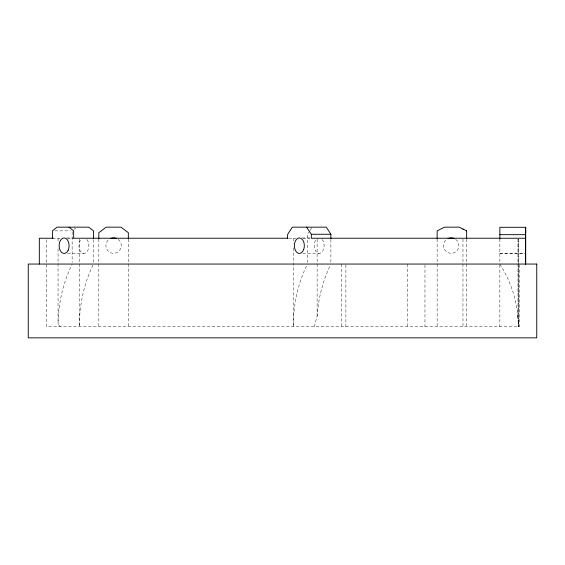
<?xml version="1.0" encoding="UTF-8"?>
<svg xmlns="http://www.w3.org/2000/svg" width="565" height="565" viewBox="0 0 565 565"><rect width="100%" height="100%" fill="white"/><g stroke="black" fill="none" stroke-linecap="round" stroke-linejoin="round"><path stroke-width="0.42" stroke-dasharray="2.83 2.12" d="M499.856 264.152A115.507 115.507 0 0 1 518.303 326.768L518.176 239.101M60.377 326.768L58.054 324.077L58.103 321.259A115.507 88.486 -90 0 1 72.136 264.152M314.38 326.768L317.156 315.757A115.507 88.486 -90 0 1 330.504 264.929M309.733 230.852L307.381 234.539L307.381 262.414M310.206 230.11L312.085 227.158M74.149 229.27L75.491 228.218M54.975 230.852L70.42 230.852M66.691 237.957L72.716 237.957M301.943 237.957L309.684 237.957M52.397 238.232L60.201 238.232M67.539 238.232L74.375 238.232M288.849 238.232L295.975 238.232M303.031 238.232L310.093 238.232M67.553 253.452L83.895 253.452M302.805 253.452L319.147 253.452M499.856 253.353L524.821 253.353M499.856 253.48L524.821 253.48M517.78 315.757L518.176 321.259M519.412 264.921L519.412 326.768L46.718 326.768L46.718 239.108M518.303 239.108L518.303 326.768M518.176 321.421L518.176 326.768M517.971 239.108L517.971 318.455M499.856 239.009L499.856 262.421M499.856 264.921L499.856 326.768M466.655 239.108L466.655 326.768M462.968 239.108L462.968 326.768M437.141 239.108L437.141 326.768M424.965 264.921L424.965 326.768M407.732 264.053L407.732 326.768M345.886 264.921L345.886 326.768M341.359 264.053L341.359 326.768M330.885 239.546L330.885 262.393M317.127 239.108L317.127 316.308M293.256 238.232L293.256 243.487M293.256 247.873L293.256 326.768A115.507 88.486 90 0 1 307.007 264.929M128.34 239.108L128.34 326.768M98.826 239.101L98.826 326.768M93.437 239.617L93.437 262.4M79.305 239.108L79.305 326.768A115.507 88.486 90 0 1 93.055 264.929M72.136 231.728L72.136 262.4M58.054 238.232L58.054 242.611M58.054 248.741L58.054 324.077M86.819 239.44A7.748 4.979 -90 0 1 87.596 250.888A7.748 4.979 -90 0 1 80.195 250.888A7.748 4.979 -90 0 1 80.965 239.44M322.071 239.44A7.748 4.979 -90 0 1 322.848 250.888A7.748 4.979 -90 0 1 315.447 250.888A7.748 4.979 -90 0 1 316.216 239.44M455.715 239.341A7.748 7.748 0 0 1 456.916 250.789A7.748 7.748 0 0 1 445.404 250.789A7.748 7.748 0 0 1 446.604 239.341M118.142 239.341A7.748 7.748 0 0 1 119.342 250.789A7.748 7.748 0 0 1 107.83 250.789A7.748 7.748 0 0 1 109.031 239.341"/><path stroke-width="0.85" d="M499.856 239.009L499.856 227.292L525.683 227.292L525.57 234.673M525.457 238.232L525.683 231.226M462.968 229.623L463.138 229.093M466.266 230.654L466.655 230.852L466.655 238.741M306.534 227.158L311.336 234.27L330.885 234.27L330.885 238.663M499.856 234.673L525.457 234.673M53.258 238.232L39.331 238.232L39.331 264.053M288.037 238.232L73.655 238.232L73.655 230.852L68.909 227.158M525.57 238.232L311.336 238.232L311.336 234.27M466.655 230.852L459.274 227.158L444.521 227.158L437.141 230.852L437.141 238.741M330.885 234.27L326.316 227.158L292.303 227.158L287.599 234.539L287.599 238.232M525.683 227.292L525.683 264.053M525.598 234.263L525.598 264.053M128.34 238.811L128.34 232.695L120.967 227.158L106.206 227.158L98.826 232.695L98.826 238.811M93.437 238.741L93.437 230.852L88.691 227.158L57.051 227.158L52.397 230.852L52.397 238.232M448.01 238.529A7.748 7.748 0 0 1 454.309 238.529M110.436 238.529A7.748 7.748 0 0 1 116.736 238.529M536.75 264.053L28.25 264.053L28.25 337.842L536.75 337.842L536.75 264.053M68.139 250.26A7.748 4.979 -90 0 0 64.629 237.999A7.748 4.979 -90 0 0 59.565 248.854A7.748 4.979 -90 0 0 68.139 250.26M303.673 249.582A7.748 4.979 -90 0 0 299.365 237.957A7.748 4.979 -90 0 0 295.05 249.582A7.748 4.979 -90 0 0 303.673 249.582"/></g></svg>
